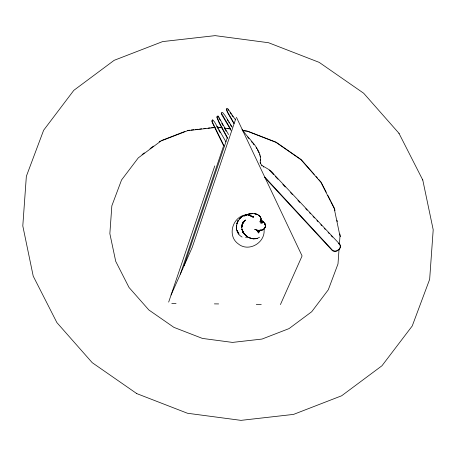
<?xml version="1.0" encoding="UTF-8"?>
<svg xmlns="http://www.w3.org/2000/svg" width="456" height="456" viewBox="0 0 456 456"><rect width="100%" height="100%" fill="white"/><g stroke="black" fill="none" stroke-linecap="round" stroke-linejoin="round"><path stroke-width="0.68" d="M339.036 249.329L337.993 263.938L328.297 289.782L311.727 311.722L289.064 328.588L262.035 339.059L232.486 342.41L202.424 338.42L173.901 327.357L148.867 309.977L129.019 287.462L115.716 261.345L109.856 233.643L111.845 205.821L121.547 179.977L138.288 157.873L160.934 141.018L187.781 130.627L215.243 127.515M339.384 244.462L339.982 236.111L334.197 208.386L320.882 182.257L301.023 159.731L275.971 142.335L247.431 131.265L242.535 130.615M260.501 159.475L260.176 160.917M260.587 220.613L262.171 223.212L260.593 220.527L261.094 218.435L260.011 221.867L261.094 218.435C258.78 212.08 249.426 212.638 244.684 215.825M180.342 274.164L223.309 146.735M168.669 302.094L214.77 165.921M184.087 265.648L227.265 137.86M235.78 118.737L192.227 247.363L171.068 295.015M260.53 220.539L261.009 219.136L261.06 223.411L260.809 220.351L261.242 221.399L260.456 220.39M280.423 304.585L302.083 255.936L236.43 117.266M259.669 230.525L258.427 233.056L260.399 230.069M226.267 109.075L227.344 112.204L233.865 123.559M264.394 228.359L265.221 227.367C266.247 224.426 263.83 221.502 261.214 220.43L263.956 222.368L261.214 220.43M263.574 229.345L265.221 227.367C263.654 230.719 259.549 230.707 256.38 230.519M259.783 230.451L257.8 232.115L259.874 230.582M221.411 113.213L221.753 112.928M259.561 237.2C250.401 243.39 236.989 231.152 243.373 221.536L241.862 226.923L241.783 225.23L241.925 226.518M142.061 154.584L144.335 152.885M150.035 148.645L153.45 146.102M159.15 141.862L160.284 141.018M244.621 215.945L246.439 214.787L244.781 215.87M244.769 215.865L247.3 214.571L245.476 215.488M161.72 140.442L184.897 131.465M260.746 230.001L257.281 231.266L262.274 230.098L257.224 230.36L261.003 230.32M262.952 229.693L260 230.548L260.707 230.343M247.414 214.708C233.176 215.055 226.358 235.461 238.226 243.84C248.845 252.755 266.053 242.307 263.967 228.918M187.547 130.439L189.667 130.199M191.081 130.04L193.908 129.721M195.322 129.555L198.149 129.236M199.563 129.076L201.683 128.837M203.803 128.598L205.924 128.353M208.044 128.113L210.165 127.874M211.578 127.714L213.699 127.475M251.045 216.343L253.388 216.309M171.787 303.422L176.044 303.468M214.388 303.878L218.646 303.924M256.283 304.329L261.254 304.38M245.47 237.183L247.864 237.291M251.068 216.332L252.208 216.457M217.233 127.07L222.146 127.726M224.255 128.005L225.657 128.193M227.059 128.375L229.168 128.655M243.914 130.615L246.724 130.986M217.352 127.275L221.553 127.828M224.352 128.199L230.645 129.037L221.405 113.151M251.758 216.549L253.593 216.885L249.421 215.329M260.37 220.522L262.337 221.257L260.695 220.55M247.426 131.083L276.074 142.192L301.222 159.651L314.201 174.38M136.783 393.608L187.49 413.261L240.973 420.364L293.55 414.401L341.641 395.779L381.968 365.763L412.235 325.983L429.655 279.34L433.2 229.761L422.775 180.035L398.937 133.243L363.683 93.252L319.206 62.375L268.544 42.727L215.146 35.636L162.655 41.587L114.16 60.323L73.809 90.356L43.639 130.222L26.351 176.301L22.8 225.908L33.22 276.136L56.892 322.597L92.203 362.657L136.749 393.579M242.073 237.029C229.083 230.012 241.241 207.543 253.348 217.358L249.991 215.591M245.453 235.114L246.753 235.684M212.798 120.156L211.806 121.096L212.433 122.909L223.873 146.251M263.237 166.822L263.631 167.044M260.775 220.983L262.73 222.499L261.031 220.972M244.416 233.58L242.552 231.836L243.8 233.005M261.556 165.511L262 165.933M269.371 170.094L273.6 174.608M275.51 176.637L277.943 179.219M282.817 184.389L285.256 186.971M290.614 192.654L292.564 194.723M297.922 200.406L299.871 202.475M305.714 208.677L307.179 210.227M309.613 212.809L310.587 213.841M313.027 216.423L314.486 217.974M316.92 220.561L317.895 221.593M320.819 224.694L321.793 225.726M324.233 228.308L325.202 229.345M328.126 232.446L329.101 233.478M331.05 235.547L332.515 237.097M338.358 243.293L339.823 244.843M264.828 177.116L332.612 250.35A4.594 4.144 24 0 0 338.398 249.654A4.594 4.144 24 0 0 339.988 244.473L274.216 174.711C271.331 170.151 266.452 168.355 262.166 165.562C260.205 164.052 259.852 161.321 260.667 159.104C259.8 146.769 248.092 138.977 242.016 129.179M264.662 177.492L332.447 250.72A4.594 4.144 24 0 0 338.232 250.03A4.594 4.144 24 0 0 340.022 245.322M316.059 176.483L317.45 178.062M318.841 179.635L321.155 182.269M251.518 141.713L252.635 143.047M247.625 136.982L248.976 138.624M218.093 116.525L217.814 116.251L217.05 116.747A1.049 0.895 -81.9 0 0 216.908 117.528L219.194 123.034L227.419 138.265M253.194 143.782L253.963 144.786M242.244 130.085L243.042 131.14M227.857 109.337L228.616 110.375M245.089 234.384L245.807 235.41M256.09 147.733L256.717 148.639M230.109 112.518L231.22 114.142M235.387 119.694L228.023 108.961L227.447 108.374L226.432 108.699L227.51 111.828L234.031 123.183M231.95 115.225L233.05 116.856M232.178 127.042L225.076 115.573L222.733 112.638A1.043 0.889 -81.9 0 0 221.924 112.552L221.234 113.521L221.559 114.376L231.089 130.496M230.348 124.727L231.682 126.876M227.287 119.734L227.977 120.851M228.655 121.963L229.334 123.069M225.937 141.856L214.588 122.014L212.61 119.728L211.972 120.726L212.604 122.539L224.038 145.88M228.541 134.588L218.259 116.155L217.979 115.881L217.216 116.377A1.049 0.895 -81.9 0 0 217.073 117.152L219.359 122.658L227.584 137.889M257.412 149.819L259.048 152.914M224.888 129.031L226.153 131.237M218.743 117.602L219.273 118.56M216.725 126.397L218.008 128.712M218.641 129.863L220.214 132.719M219.587 119.147L220.214 120.321M221.77 123.251L223.018 125.594M398.937 133.243L399.091 133.545M422.57 179.63L422.775 180.035M321.474 182.89L326.245 192.261M327.841 195.385L330.383 200.378M331.022 201.626L334.522 208.5M242.062 229.482L242.934 231.312M242.085 229.214L243.037 232.321L242.102 229.26M265.073 224.266L264.856 223.565L265.46 226.147L265.204 224.893M260.387 163.698L260.102 162.513M259.715 154.607L259.863 155.137M242.45 230.314L242.769 231.477M260.541 219.775L260.952 221.673L260.809 220.351M334.693 209.298L334.978 210.666M336.99 220.254L337.275 221.622M339.857 233.951L340.432 236.692M260.137 156.037L260.336 157.035M236.464 225.099L236.664 229.072L236.464 225.099M242.09 224.808L241.72 227.635L242.877 222.847L241.805 226.923L242.82 223.172L245.51 219.963L243.088 222.727L242.09 224.808M237.918 220.841L236.767 223.719L238.317 220.145L237.918 220.841M265.346 226.74L264.092 228.929L265.346 226.74M244.41 221.126L242.82 223.172L244.792 220.744L244.41 221.126M241.429 217.039L239.292 219L242.028 216.583L241.429 217.039M245.869 215.158L243.51 215.927L246.445 214.981L245.869 215.158M244.467 215.545L243.8 215.716L246.468 215.112L244.467 215.545M257.241 238.3L253.308 238.79L257.241 238.3M249.478 213.927L248.662 214.046L252.801 213.579L249.478 213.927M254.83 213.761L254.169 213.636L257.589 214.531L254.83 213.761M250.167 215.38L248.246 214.97L250.606 215.534L250.167 215.38M258.352 230.491L254.773 229.419L258.352 230.491M252.06 238.659L248.412 237.382L252.06 238.659M247.289 236.681L244.228 234.025L247.289 236.681M260.005 216.349L258.558 215.118L260.484 216.799L260.005 216.349M259.521 215.887L259.008 215.352L260.786 217.409L259.521 215.887M238.893 233.934L237.046 230.451L238.893 233.934M243.544 232.919L241.948 229.471L243.544 232.919M265.227 224.705L264.469 223.047L265.495 225.458L265.227 224.705"/></g></svg>
